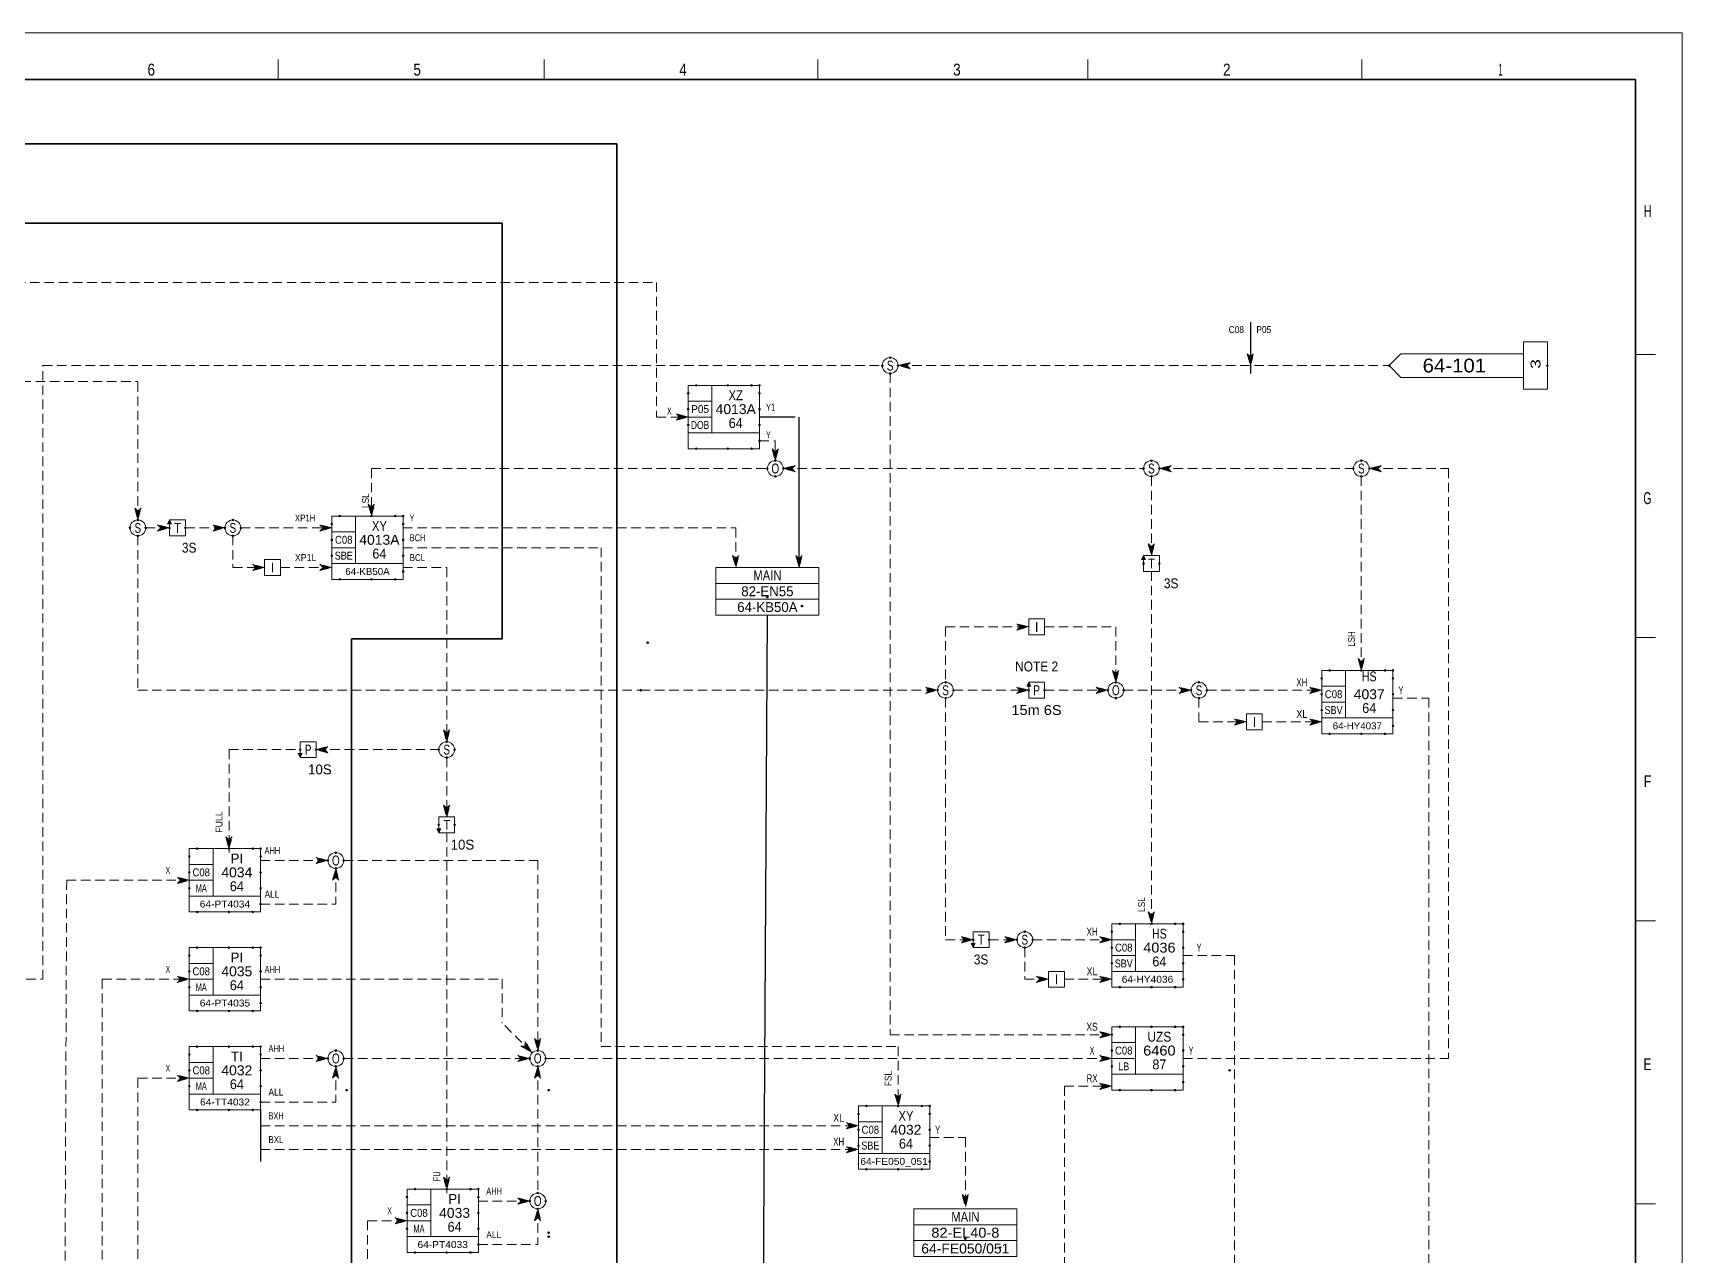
# Model space of a CAD drawing. Header units: millimetres. Extents: x 0 to 841, y 0 to 594.
# Drawn here: x 424.5 to 841, y 285.4 to 594 of the extents above; entities that cross this region are included whole.
import ezdxf
from ezdxf.enums import TextEntityAlignment as Align

# ---------------------------------------------------------------- set-up
doc = ezdxf.new("R2010")
doc.units = ezdxf.units.MM
doc.header["$LTSCALE"] = 0.8
doc.header["$PDMODE"] = 32
doc.header["$PDSIZE"] = 0.4
doc.linetypes.add('MEDIUM_DASHED', pattern=[4.5, 3, -1.5])
for name, color, linetype, lineweight in [('1', 7, 'Continuous', 13), ('12', 7, 'Continuous', 13), ('18', 7, 'Continuous', 40), ('40', 7, 'Continuous', 35), ('46', 7, 'MEDIUM_DASHED', 13), ('48', 7, 'Continuous', 13), ('49', 7, 'Continuous', 13), ('50', 7, 'Continuous', 13), ('9', 7, 'Continuous', 13)]:
    doc.layers.add(name, color=color, linetype=linetype, lineweight=lineweight)
doc.layers.add('16', color=7, linetype='Continuous')
doc.layers.add('45', color=7, linetype='Continuous')

msp = doc.modelspace()

# ---------------------------------------------------------------- linework, layer by layer
at = {"layer": '1'}
for p, q in [((486.4551, 587.2614), (486.4551, 582.2276)), ((553.6134, 587.2614), (553.6134, 582.2276)), ((622.7764, 587.2614), (622.7764, 582.2276)), ((690.937, 587.2614), (690.937, 582.2276)), ((760.1, 587.2614), (760.1, 582.2276)), ((834.2748, 512.7606), (829.263, 512.7606)), ((834.2748, 441.2795), (829.263, 441.2795)), ((834.2748, 369.7992), (829.263, 369.7992)), ((834.2748, 298.3181), (829.263, 298.3181))]:
    msp.add_line(p, q, dxfattribs=at)
at = {"layer": '1', "lineweight": 25}
for p, q in [((732, 521), (732, 508)), ((482, 322), (482, 309))]:
    msp.add_line(p, q, dxfattribs=at)
at = {"layer": '1', "lineweight": 35}
msp.add_lwpolyline([(829.263, 112.0142), (829.263, 582.2276), (10.3331, 582.2276), (10.3331, 10.3819)], dxfattribs=at)
at = {"layer": '12'}
for p, q in [((597, 455), (623, 455)), ((597, 451), (623, 451)), ((647, 293), (673, 293)), ((647, 289), (673, 289))]:
    msp.add_line(p, q, dxfattribs=at)
for points in [[(0, 594), (841, 594), (841, 0), (0, 0)], [(597, 447), (623, 447), (623, 459), (597, 459)], [(647, 285), (673, 285), (673, 297), (647, 297)]]:
    msp.add_lwpolyline(points, close=True, dxfattribs=at)
at = {"layer": '16'}
for p in [(610, 451.4992), (618.7496, 449.2496), (579.7504, 440), (726.7504, 332), (503.7504, 327), (554.7504, 327), (554.7504, 291), (554.7504, 290), (660, 289.4992), (668.7496, 287.2496)]:
    msp.add_point(p, dxfattribs=at)
at = {"layer": '18', "lineweight": 25}
for p, q in [((617, 497), (608, 497)), ((618, 459), (618, 497)), ((609, 275), (610, 447))]:
    msp.add_line(p, q, dxfattribs=at)
at = {"layer": '40'}
for p, q in [((572, 566), (54, 566)), ((572, 566), (572, 270)), ((543, 546), (54, 546)), ((543, 546), (543, 441)), ((505, 441), (505, 232.237)), ((543, 441), (505, 441))]:
    msp.add_line(p, q, dxfattribs=at)
at = {"layer": '46'}
for p, q in [((269, 531), (582, 531)), ((582, 531), (582, 497)), ((427, 510), (639, 510)), ((427, 355), (427, 510)), ((643, 510), (767, 510)), ((130, 506), (451, 506)), ((451, 471), (451, 506)), ((641, 508), (641, 341)), ((582, 497), (590, 497)), ((510, 484), (510, 472)), ((510, 484), (610, 484)), ((614, 484), (705, 484)), ((709, 484), (758, 484)), ((762, 484), (782.0236, 484)), ((782.0236, 484), (782.0236, 335)), ((707, 482), (707, 462)), ((760, 482), (760, 433)), ((451, 467), (451, 428)), ((453, 469), (459, 469)), ((463, 469), (472, 469)), ((477, 469), (500, 469)), ((518, 469), (602, 469)), ((518, 464), (568.0236, 464)), ((568.0236, 464), (568.0236, 338)), ((487, 459), (499, 459)), ((707, 458), (707, 370)), ((655, 444), (655, 430)), ((655, 444), (676, 444)), ((680, 444), (698, 444)), ((698, 444), (698, 430)), ((451, 428), (578, 428)), ((578, 428), (653, 428)), ((657, 428), (676, 428)), ((680, 428), (695, 428)), ((700, 428), (717, 428)), ((719, 426), (719, 420)), ((721, 428), (750, 428)), ((768, 426), (777.0236, 426)), ((777.0236, 426), (777.0236, 205)), ((719, 420), (731, 420)), ((735, 420), (750, 420)), ((474, 413), (492, 413)), ((474.0236, 413), (474.0236, 387)), ((496, 413), (527, 413)), ((529.0236, 411), (529.0236, 396)), ((529.0236, 392), (529.0236, 301)), ((503, 385), (552.0236, 385)), ((552.0236, 385), (552.0236, 337)), ((433.0236, 380), (432.0236, 144)), ((433.0236, 380), (465, 380)), ((501.0236, 383), (501.0236, 374)), ((482, 374), (501, 374)), ((666, 365), (672, 365)), ((675.0236, 363), (675.0236, 355)), ((677, 365), (698, 365)), ((715, 361), (728, 361)), ((728, 361), (728, 267)), ((322, 355), (427, 355)), ((442.0236, 355), (463, 355)), ((442.0236, 355), (442.0236, 236)), ((482, 355), (543.0236, 355)), ((543.0236, 355), (543.0236, 343.9764)), ((675, 355), (681, 355)), ((550.5, 336.5), (543.0236, 343.9764)), ((568.0236, 338), (643.0236, 338)), ((641, 341), (696, 341)), ((643.0236, 338), (643.0236, 323)), ((482, 335), (499, 335)), ((503, 335), (550, 335)), ((554, 335), (697, 335)), ((715, 335), (782.0236, 335)), ((451.0236, 330), (463, 330)), ((451.0236, 330), (451.0236, 241)), ((501.0236, 333), (501.0236, 324)), ((552.0236, 333), (552.0236, 301)), ((685.0236, 328), (685.0236, 168.4811)), ((482, 324), (501, 324)), ((482, 318), (633, 318)), ((651, 315), (660, 315)), ((660, 315), (660, 298)), ((482, 312), (633, 312)), ((537, 299), (550, 299)), ((552.0236, 297), (552.0236, 288)), ((509.0236, 294), (518, 294)), ((509.0236, 294), (509.0236, 255)), ((537, 288), (552.0236, 288))]:
    msp.add_line(p, q, dxfattribs=at)
for points in [[(732, 510), (732.8, 513), (732, 512.2), (731.2, 513)], [(732, 510.4), (732.6, 512.6), (732, 512), (731.4, 512.6)], [(643.0236, 510), (646.0236, 510.8), (645.2236, 510), (646.0236, 509.2)], [(643.4236, 510), (645.6236, 510.6), (645.0236, 510), (645.6236, 509.4)], [(643.8236, 510), (645.2236, 510.4), (644.8236, 510), (645.2236, 509.6)], [(644.2236, 510), (644.8236, 510.2), (644.6236, 510), (644.8236, 509.8)], [(732, 510.8), (732.4, 512.2), (732, 511.8), (731.6, 512.2)], [(732, 511.2), (732.2, 511.8), (732, 511.6), (731.8, 511.8)], [(590, 497), (587, 497.8), (587.8, 497), (587, 496.2)], [(589.6, 497), (587.4, 497.6), (588, 497), (587.4, 496.4)], [(589.2, 497), (587.8, 497.4), (588.2, 497), (587.8, 496.6)], [(588.8, 497), (588.2, 497.2), (588.4, 497), (588.2, 496.8)], [(612, 486), (612.8, 489), (612, 488.2), (611.2, 489)], [(612, 486.4), (612.6, 488.6), (612, 488), (611.4, 488.6)], [(612, 486.8), (612.4, 488.2), (612, 487.8), (611.6, 488.2)], [(612, 487.2), (612.2, 487.8), (612, 487.6), (611.8, 487.8)], [(614, 484), (617, 484.8), (616.2, 484), (617, 483.2)], [(614.4, 484), (616.6, 484.6), (616, 484), (616.6, 483.4)], [(614.8, 484), (616.2, 484.4), (615.8, 484), (616.2, 483.6)], [(615.2, 484), (615.8, 484.2), (615.6, 484), (615.8, 483.8)], [(709, 484), (712, 484.8), (711.2, 484), (712, 483.2)], [(709.4, 484), (711.6, 484.6), (711, 484), (711.6, 483.4)], [(709.8, 484), (711.2, 484.4), (710.8, 484), (711.2, 483.6)], [(710.2, 484), (710.8, 484.2), (710.6, 484), (710.8, 483.8)], [(762, 484), (765, 484.8), (764.2, 484), (765, 483.2)], [(762.4, 484), (764.6, 484.6), (764, 484), (764.6, 483.4)], [(762.8, 484), (764.2, 484.4), (763.8, 484), (764.2, 483.6)], [(763.2, 484), (763.8, 484.2), (763.6, 484), (763.8, 483.8)], [(510, 472), (510.8, 475), (510, 474.2), (509.2, 475)], [(451, 471), (451.8, 474), (451, 473.2), (450.2, 474)], [(451, 471.4), (451.6, 473.6), (451, 473), (450.4, 473.6)], [(451, 471.8), (451.4, 473.2), (451, 472.8), (450.6, 473.2)], [(451, 472.2), (451.2, 472.8), (451, 472.6), (450.8, 472.8)], [(510, 472.4), (510.6, 474.6), (510, 474), (509.4, 474.6)], [(510, 472.8), (510.4, 474.2), (510, 473.8), (509.6, 474.2)], [(510, 473.2), (510.2, 473.8), (510, 473.6), (509.8, 473.8)], [(459, 469), (456, 469.8), (456.8, 469), (456, 468.2)], [(458.6, 469), (456.4, 469.6), (457, 469), (456.4, 468.4)], [(458.2, 469), (456.8, 469.4), (457.2, 469), (456.8, 468.6)], [(457.8, 469), (457.2, 469.2), (457.4, 469), (457.2, 468.8)], [(473, 469), (470, 469.8), (470.8, 469), (470, 468.2)], [(472.6, 469), (470.4, 469.6), (471, 469), (470.4, 468.4)], [(472.2, 469), (470.8, 469.4), (471.2, 469), (470.8, 468.6)], [(471.8, 469), (471.2, 469.2), (471.4, 469), (471.2, 468.8)], [(500, 469), (497, 469.8), (497.8, 469), (497, 468.2)], [(499.6, 469), (497.4, 469.6), (498, 469), (497.4, 468.4)], [(499.2, 469), (497.8, 469.4), (498.2, 469), (497.8, 468.6)], [(498.8, 469), (498.2, 469.2), (498.4, 469), (498.2, 468.8)], [(707, 462), (707.8, 465), (707, 464.2), (706.2, 465)], [(707, 462.4), (707.6, 464.6), (707, 464), (706.4, 464.6)], [(707, 462.8), (707.4, 464.2), (707, 463.8), (706.6, 464.2)], [(707, 463.2), (707.2, 463.8), (707, 463.6), (706.8, 463.8)], [(483, 459), (480, 459.8), (480.8, 459), (480, 458.2)], [(482.6, 459), (480.4, 459.6), (481, 459), (480.4, 458.4)], [(482.2, 459), (480.8, 459.4), (481.2, 459), (480.8, 458.6)], [(481.8, 459), (481.2, 459.2), (481.4, 459), (481.2, 458.8)], [(500, 459), (497, 459.8), (497.8, 459), (497, 458.2)], [(499.6, 459), (497.4, 459.6), (498, 459), (497.4, 458.4)], [(499.2, 459), (497.8, 459.4), (498.2, 459), (497.8, 458.6)], [(498.8, 459), (498.2, 459.2), (498.4, 459), (498.2, 458.8)], [(602, 459.4), (602.6, 461.6), (602, 461), (601.4, 461.6)], [(602, 459.8), (602.4, 461.2), (602, 460.8), (601.6, 461.2)], [(602, 460.2), (602.2, 460.8), (602, 460.6), (601.8, 460.8)], [(618, 459), (618.8, 462), (618, 461.2), (617.2, 462)], [(618, 459.4), (618.6, 461.6), (618, 461), (617.4, 461.6)], [(618, 459.8), (618.4, 461.2), (618, 460.8), (617.6, 461.2)], [(618, 460.2), (618.2, 460.8), (618, 460.6), (617.8, 460.8)], [(676, 444), (673, 444.8), (673.8, 444), (673, 443.2)], [(675.6, 444), (673.4, 444.6), (674, 444), (673.4, 443.4)], [(675.2, 444), (673.8, 444.4), (674.2, 444), (673.8, 443.6)], [(674.8, 444), (674.2, 444.2), (674.4, 444), (674.2, 443.8)], [(760, 433), (760.8, 436), (760, 435.2), (759.2, 436)], [(760, 433.4), (760.6, 435.6), (760, 435), (759.4, 435.6)], [(760, 433.8), (760.4, 435.2), (760, 434.8), (759.6, 435.2)], [(760, 434.2), (760.2, 434.8), (760, 434.6), (759.8, 434.8)], [(698, 430), (698.8, 433), (698, 432.2), (697.2, 433)], [(698, 430.4), (698.6, 432.6), (698, 432), (697.4, 432.6)], [(698, 430.8), (698.4, 432.2), (698, 431.8), (697.6, 432.2)], [(698, 431.2), (698.2, 431.8), (698, 431.6), (697.8, 431.8)], [(652.9764, 428), (649.9764, 428.8), (650.7764, 428), (649.9764, 427.2)], [(652.5764, 428), (650.3764, 428.6), (650.9764, 428), (650.3764, 427.4)], [(652.1764, 428), (650.7764, 428.4), (651.1764, 428), (650.7764, 427.6)], [(651.7764, 428), (651.1764, 428.2), (651.3764, 428), (651.1764, 427.8)], [(676, 428), (673, 428.8), (673.8, 428), (673, 427.2)], [(675.6, 428), (673.4, 428.6), (674, 428), (673.4, 427.4)], [(675.2, 428), (673.8, 428.4), (674.2, 428), (673.8, 427.6)], [(674.8, 428), (674.2, 428.2), (674.4, 428), (674.2, 427.8)], [(696, 428), (693, 428.8), (693.8, 428), (693, 427.2)], [(695.6, 428), (693.4, 428.6), (694, 428), (693.4, 427.4)], [(695.2, 428), (693.8, 428.4), (694.2, 428), (693.8, 427.6)], [(694.8, 428), (694.2, 428.2), (694.4, 428), (694.2, 427.8)], [(717, 428), (714, 428.8), (714.8, 428), (714, 427.2)], [(716.6, 428), (714.4, 428.6), (715, 428), (714.4, 427.4)], [(716.2, 428), (714.8, 428.4), (715.2, 428), (714.8, 427.6)], [(715.8, 428), (715.2, 428.2), (715.4, 428), (715.2, 427.8)], [(750, 428), (747, 428.8), (747.8, 428), (747, 427.2)], [(749.6, 428), (747.4, 428.6), (748, 428), (747.4, 427.4)], [(749.2, 428), (747.8, 428.4), (748.2, 428), (747.8, 427.6)], [(748.8, 428), (748.2, 428.2), (748.4, 428), (748.2, 427.8)], [(731, 420), (728, 420.8), (728.8, 420), (728, 419.2)], [(750, 420), (747, 420.8), (747.8, 420), (747, 419.2)], [(529, 415), (529.8, 418), (529, 417.2), (528.2, 418)], [(529, 415.4), (529.6, 417.6), (529, 417), (528.4, 417.6)], [(529, 415.8), (529.4, 417.2), (529, 416.8), (528.6, 417.2)], [(529, 416.2), (529.2, 416.8), (529, 416.6), (528.8, 416.8)], [(730.6, 420), (728.4, 420.6), (729, 420), (728.4, 419.4)], [(730.2, 420), (728.8, 420.4), (729.2, 420), (728.8, 419.6)], [(729.8, 420), (729.2, 420.2), (729.4, 420), (729.2, 419.8)], [(749.6, 420), (747.4, 420.6), (748, 420), (747.4, 419.4)], [(749.2, 420), (747.8, 420.4), (748.2, 420), (747.8, 419.6)], [(748.8, 420), (748.2, 420.2), (748.4, 420), (748.2, 419.8)], [(496, 413), (499, 413.8), (498.2, 413), (499, 412.2)], [(496.4, 413), (498.6, 413.6), (498, 413), (498.6, 412.4)], [(496.8, 413), (498.2, 413.4), (497.8, 413), (498.2, 412.6)], [(497.2, 413), (497.8, 413.2), (497.6, 413), (497.8, 412.8)], [(529, 396), (529.8, 399), (529, 398.2), (528.2, 399)], [(529, 396.4), (529.6, 398.6), (529, 398), (528.4, 398.6)], [(529, 396.8), (529.4, 398.2), (529, 397.8), (528.6, 398.2)], [(529, 397.2), (529.2, 397.8), (529, 397.6), (528.8, 397.8)], [(474, 388), (474.8, 391), (474, 390.2), (473.2, 391)], [(474, 388.4), (474.6, 390.6), (474, 390), (473.4, 390.6)], [(474, 388.8), (474.4, 390.2), (474, 389.8), (473.6, 390.2)], [(474, 389.2), (474.2, 389.8), (474, 389.6), (473.8, 389.8)], [(498.6, 385), (496.4, 385.6), (497, 385), (496.4, 384.4)], [(498.2, 385), (496.8, 385.4), (497.2, 385), (496.8, 384.6)], [(497.8, 385), (497.2, 385.2), (497.4, 385), (497.2, 384.8)], [(464, 380), (461, 380.8), (461.8, 380), (461, 379.2)], [(463.6, 380), (461.4, 380.6), (462, 380), (461.4, 379.4)], [(463.2, 380), (461.8, 380.4), (462.2, 380), (461.8, 379.6)], [(462.8, 380), (462.2, 380.2), (462.4, 380), (462.2, 379.8)], [(501, 383), (501.8, 380), (501, 380.8), (500.2, 380)], [(501, 382.6), (501.6, 380.4), (501, 381), (500.4, 380.4)], [(501, 382.2), (501.4, 380.8), (501, 381.2), (500.6, 380.8)], [(501, 381.8), (501.2, 381.2), (501, 381.4), (500.8, 381.2)], [(707, 369), (707.8, 372), (707, 371.2), (706.2, 372)], [(707, 369.4), (707.6, 371.6), (707, 371), (706.4, 371.6)], [(707, 369.8), (707.4, 371.2), (707, 370.8), (706.6, 371.2)], [(707, 370.2), (707.2, 370.8), (707, 370.6), (706.8, 370.8)], [(662, 365), (659, 365.8), (659.8, 365), (659, 364.2)], [(661.6, 365), (659.4, 365.6), (660, 365), (659.4, 364.4)], [(661.2, 365), (659.8, 365.4), (660.2, 365), (659.8, 364.6)], [(660.8, 365), (660.2, 365.2), (660.4, 365), (660.2, 364.8)], [(673, 365), (670, 365.8), (670.8, 365), (670, 364.2)], [(672.6, 365), (670.4, 365.6), (671, 365), (670.4, 364.4)], [(672.2, 365), (670.8, 365.4), (671.2, 365), (670.8, 364.6)], [(671.8, 365), (671.2, 365.2), (671.4, 365), (671.2, 364.8)], [(697, 365), (694, 365.8), (694.8, 365), (694, 364.2)], [(696.6, 365), (694.4, 365.6), (695, 365), (694.4, 364.4)], [(696.2, 365), (694.8, 365.4), (695.2, 365), (694.8, 364.6)], [(695.8, 365), (695.2, 365.2), (695.4, 365), (695.2, 364.8)], [(464, 355), (461, 355.8), (461.8, 355), (461, 354.2)], [(463.6, 355), (461.4, 355.6), (462, 355), (461.4, 354.4)], [(463.2, 355), (461.8, 355.4), (462.2, 355), (461.8, 354.6)], [(462.8, 355), (462.2, 355.2), (462.4, 355), (462.2, 354.8)], [(681, 355), (678, 355.8), (678.8, 355), (678, 354.2)], [(680.6, 355), (678.4, 355.6), (679, 355), (678.4, 354.4)], [(680.2, 355), (678.8, 355.4), (679.2, 355), (678.8, 354.6)], [(679.8, 355), (679.2, 355.2), (679.4, 355), (679.2, 354.8)], [(696.6, 355), (694.4, 355.6), (695, 355), (694.4, 354.4)], [(696.2, 355), (694.8, 355.4), (695.2, 355), (694.8, 354.6)], [(695.8, 355), (695.2, 355.2), (695.4, 355), (695.2, 354.8)], [(697, 341), (694, 341.8), (694.8, 341), (694, 340.2)], [(696.6, 341), (694.4, 341.6), (695, 341), (694.4, 340.4)], [(550.4142, 336.5858), (548.8583, 339.2724), (548.8583, 338.1417), (547.7276, 338.1417)], [(550.1315, 336.8685), (549, 338.8488), (549, 338), (548.1512, 338)], [(549.8488, 337.1512), (549.1417, 338.4244), (549.1417, 337.8583), (548.5756, 337.8583)], [(549.5654, 337.4346), (549.2827, 338), (549.2827, 337.7173), (549, 337.7173)], [(552, 337), (552.8, 340), (552, 339.2), (551.2, 340)], [(552, 337.4), (552.6, 339.6), (552, 339), (551.4, 339.6)], [(552, 337.8), (552.4, 339.2), (552, 338.8), (551.6, 339.2)], [(552, 338.2), (552.2, 338.8), (552, 338.6), (551.8, 338.8)], [(696.2, 341), (694.8, 341.4), (695.2, 341), (694.8, 340.6)], [(695.8, 341), (695.2, 341.2), (695.4, 341), (695.2, 340.8)], [(499, 335), (496, 335.8), (496.8, 335), (496, 334.2)], [(498.6, 335), (496.4, 335.6), (497, 335), (496.4, 334.4)], [(498.2, 335), (496.8, 335.4), (497.2, 335), (496.8, 334.6)], [(497.8, 335), (497.2, 335.2), (497.4, 335), (497.2, 334.8)], [(550, 335), (547, 335.8), (547.8, 335), (547, 334.2)], [(549.6, 335), (547.4, 335.6), (548, 335), (547.4, 334.4)], [(549.2, 335), (547.8, 335.4), (548.2, 335), (547.8, 334.6)], [(548.8, 335), (548.2, 335.2), (548.4, 335), (548.2, 334.8)], [(697, 335), (694, 335.8), (694.8, 335), (694, 334.2)], [(696.6, 335), (694.4, 335.6), (695, 335), (694.4, 334.4)], [(696.2, 335), (694.8, 335.4), (695.2, 335), (694.8, 334.6)], [(695.8, 335), (695.2, 335.2), (695.4, 335), (695.2, 334.8)], [(464, 330), (461, 330.8), (461.8, 330), (461, 329.2)], [(463.6, 330), (461.4, 330.6), (462, 330), (461.4, 329.4)], [(463.2, 330), (461.8, 330.4), (462.2, 330), (461.8, 329.6)], [(462.8, 330), (462.2, 330.2), (462.4, 330), (462.2, 329.8)], [(501, 333), (501.8, 330), (501, 330.8), (500.2, 330)], [(501, 332.6), (501.6, 330.4), (501, 331), (500.4, 330.4)], [(501, 332.2), (501.4, 330.8), (501, 331.2), (500.6, 330.8)], [(501, 331.8), (501.2, 331.2), (501, 331.4), (500.8, 331.2)], [(552, 333), (552.8, 330), (552, 330.8), (551.2, 330)], [(552, 332.6), (552.6, 330.4), (552, 331), (551.4, 330.4)], [(552, 332.2), (552.4, 330.8), (552, 331.2), (551.6, 330.8)], [(552, 331.8), (552.2, 331.2), (552, 331.4), (551.8, 331.2)], [(643, 323), (643.8, 326), (643, 325.2), (642.2, 326)], [(643, 323.4), (643.6, 325.6), (643, 325), (642.4, 325.6)], [(643, 323.8), (643.4, 325.2), (643, 324.8), (642.6, 325.2)], [(696.6, 328), (694.4, 328.6), (695, 328), (694.4, 327.4)], [(696.2, 328), (694.8, 328.4), (695.2, 328), (694.8, 327.6)], [(695.8, 328), (695.2, 328.2), (695.4, 328), (695.2, 327.8)], [(643, 324.2), (643.2, 324.8), (643, 324.6), (642.8, 324.8)], [(633, 318), (630, 318.8), (630.8, 318), (630, 317.2)], [(632.6, 318), (630.4, 318.6), (631, 318), (630.4, 317.4)], [(632.2, 318), (630.8, 318.4), (631.2, 318), (630.8, 317.6)], [(631.8, 318), (631.2, 318.2), (631.4, 318), (631.2, 317.8)], [(633, 312), (630, 312.8), (630.8, 312), (630, 311.2)], [(632.6, 312), (630.4, 312.6), (631, 312), (630.4, 311.4)], [(632.2, 312), (630.8, 312.4), (631.2, 312), (630.8, 311.6)], [(631.8, 312), (631.2, 312.2), (631.4, 312), (631.2, 311.8)], [(529, 302), (529.8, 305), (529, 304.2), (528.2, 305)], [(529, 302.4), (529.6, 304.6), (529, 304), (528.4, 304.6)], [(529, 302.8), (529.4, 304.2), (529, 303.8), (528.6, 304.2)], [(529, 303.2), (529.2, 303.8), (529, 303.6), (528.8, 303.8)], [(660, 297.6), (660.8, 300.6), (660, 299.8), (659.2, 300.6)], [(660, 298), (660.6, 300.2), (660, 299.6), (659.4, 300.2)], [(550, 299), (547, 299.8), (547.8, 299), (547, 298.2)], [(549.6, 299), (547.4, 299.6), (548, 299), (547.4, 298.4)], [(549.2, 299), (547.8, 299.4), (548.2, 299), (547.8, 298.6)], [(548.8, 299), (548.2, 299.2), (548.4, 299), (548.2, 298.8)], [(552, 297), (552.8, 294), (552, 294.8), (551.2, 294)], [(552, 296.6), (552.6, 294.4), (552, 295), (551.4, 294.4)], [(552, 296.2), (552.4, 294.8), (552, 295.2), (551.6, 294.8)], [(552, 295.8), (552.2, 295.2), (552, 295.4), (551.8, 295.2)], [(660, 298.4), (660.4, 299.8), (660, 299.4), (659.6, 299.8)], [(660, 298.8), (660.2, 299.4), (660, 299.2), (659.8, 299.4)], [(519, 294), (516, 294.8), (516.8, 294), (516, 293.2)], [(518.6, 294), (516.4, 294.6), (517, 294), (516.4, 293.4)], [(518.2, 294), (516.8, 294.4), (517.2, 294), (516.8, 293.6)], [(517.8, 294), (517.2, 294.2), (517.4, 294), (517.2, 293.8)]]:
    msp.add_lwpolyline(points, close=True, dxfattribs=at)
for points in [[(608, 491), (612, 491), (612, 486)], [(475.0236, 467), (475.0236, 459), (483, 459)], [(602, 469), (602, 459), (602.8, 462), (602, 461.2), (601.2, 462), (602, 459)], [(518, 459), (529.0236, 459), (529.0236, 415)], [(655, 426), (655, 365), (662, 365)], [(482, 385), (499, 385), (496, 385.8), (496.8, 385), (496, 384.2), (499, 385)], [(685, 355), (697, 355), (694, 355.8), (694.8, 355), (694, 354.2), (697, 355)], [(685, 328), (697, 328), (694, 328.8), (694.8, 328), (694, 327.2), (697, 328)]]:
    msp.add_lwpolyline(points, dxfattribs=at)
msp.add_point((578, 428), dxfattribs=at)
at = {"layer": '48'}
for p, q in [((596, 505), (596, 493)), ((590, 501), (596, 501)), ((590, 497), (596, 497)), ((506, 472), (506, 460)), ((500, 468), (506, 468)), ((500, 464), (506, 464)), ((750, 429), (756, 429)), ((756, 433), (756, 421)), ((750, 425), (756, 425)), ((470, 388), (470, 376)), ((464, 384), (470, 384)), ((464, 380), (470, 380)), ((703, 369), (703, 357)), ((470, 363), (470, 351)), ((697, 365), (703, 365)), ((464, 359), (470, 359)), ((697, 361), (703, 361)), ((464, 355), (470, 355)), ((703, 343), (703, 331)), ((470, 338), (470, 326)), ((697, 339), (703, 339)), ((464, 334), (470, 334)), ((697, 335), (703, 335)), ((464, 330), (470, 330)), ((639, 323), (639, 311)), ((633, 319), (639, 319)), ((633, 315), (639, 315)), ((525, 302), (525, 290)), ((519, 298), (525, 298)), ((519, 294), (525, 294))]:
    msp.add_line(p, q, dxfattribs=at)
for points in [[(590, 505), (608, 505), (608, 493), (590, 493)], [(459, 471), (458.5, 470), (459.5, 470)], [(459, 467), (463, 467), (463, 471), (459, 471)], [(500, 472), (518, 472), (518, 460), (500, 460)], [(483, 457), (487, 457), (487, 461), (483, 461)], [(705, 462), (704.5, 461), (705.5, 461)], [(705, 458), (709, 458), (709, 462), (705, 462)], [(676, 442), (680, 442), (680, 446), (676, 446)], [(676, 430), (675.5, 429), (676.5, 429)], [(676, 426), (680, 426), (680, 430), (676, 430)], [(750, 433), (768, 433), (768, 421), (750, 421)], [(731, 418), (735, 418), (735, 422), (731, 422)], [(492, 415), (496, 415), (496, 411), (492, 411)], [(492, 411), (491.5, 412), (492.5, 412)], [(527, 396), (531, 396), (531, 392), (527, 392)], [(527, 392), (526.5, 393), (527.5, 393)], [(464, 388), (482, 388), (482, 376), (464, 376)], [(662, 367), (666, 367), (666, 363), (662, 363)], [(697, 369), (715, 369), (715, 357), (697, 357)], [(464, 363), (482, 363), (482, 351), (464, 351)], [(662, 363), (661.5, 364), (662.5, 364)], [(681, 353), (685, 353), (685, 357), (681, 357)], [(697, 343), (715, 343), (715, 331), (697, 331)], [(464, 338), (482, 338), (482, 326), (464, 326)], [(633, 323), (651, 323), (651, 311), (633, 311)], [(519, 302), (537, 302), (537, 290), (519, 290)]]:
    msp.add_lwpolyline(points, close=True, dxfattribs=at)
for points in [[(590, 493), (590, 489), (608, 489), (608, 493)], [(458.6378, 470.1024), (459.0315, 470.7323), (459.3465, 470.1024), (458.7953, 470.1024), (459.0315, 470.4961), (459.189, 470.1811), (458.9528, 470.1811)], [(500, 460), (500, 456), (518, 456), (518, 460)], [(704.6378, 461.1024), (705.0315, 461.7323), (705.3465, 461.1024), (704.7953, 461.1024), (705.0315, 461.4961), (705.189, 461.1811), (704.9528, 461.1811)], [(675.6378, 429.1024), (676.0315, 429.7323), (676.3465, 429.1024), (675.7953, 429.1024), (676.0315, 429.4961), (676.189, 429.1811), (675.9528, 429.1811)], [(750, 421), (750, 417), (768, 417), (768, 421)], [(491.6378, 411.8976), (492.0315, 411.2677), (492.3465, 411.8976), (491.7953, 411.8976), (492.0315, 411.5039), (492.189, 411.8189), (491.9528, 411.8189)], [(526.6378, 392.8976), (527.0315, 392.2677), (527.3465, 392.8976), (526.7953, 392.8976), (527.0315, 392.5039), (527.189, 392.8189), (526.9528, 392.8189)], [(464, 376), (464, 372), (482, 372), (482, 376)], [(661.6378, 363.8976), (662.0315, 363.2677), (662.3465, 363.8976), (661.7953, 363.8976), (662.0315, 363.5039), (662.189, 363.8189), (661.9528, 363.8189)], [(697, 357), (697, 353), (715, 353), (715, 357)], [(464, 351), (464, 347), (482, 347), (482, 351)], [(697, 331), (697, 327), (715, 327), (715, 331)], [(464, 326), (464, 322), (482, 322), (482, 326)], [(633, 311), (633, 307), (651, 307), (651, 311)], [(519, 290), (519, 286), (537, 286), (537, 290)]]:
    msp.add_lwpolyline(points, dxfattribs=at)
for centre in [(641, 510), (612, 484), (707, 484), (760, 484), (451, 469), (475, 469), (655, 428), (698, 428), (719, 428), (529, 413), (501, 385), (675, 365), (501, 335), (552, 335), (552, 299)]:
    msp.add_circle(centre, 2, dxfattribs=at)
for p in [(639, 510), (641, 512), (641, 508), (643, 510), (592, 505), (600, 505), (606, 505), (608, 505), (590, 503), (608, 503), (590, 499), (608, 499), (590, 495), (608, 495), (592, 489), (600, 489), (606, 489), (608, 491), (610, 484), (612, 486), (614, 484), (705, 484), (707, 486), (709, 484), (758, 484), (760, 486), (762, 484), (612, 482), (707, 482), (760, 482), (451, 471), (475, 471), (502, 472), (510, 472), (516, 472), (518, 472), (449, 469), (451, 467), (453, 469), (459, 469), (463, 469), (473, 469), (475, 467), (477, 469), (500, 470), (518, 470), (500, 466), (518, 466), (500, 462), (518, 462), (518, 458), (705, 460), (709, 460), (502, 456), (510, 456), (516, 456), (752, 433), (760, 433), (766, 433), (768, 433), (655, 430), (698, 430), (719, 430), (750, 431), (768, 431), (653, 428), (655, 426), (657, 428), (676, 428), (680, 428), (696, 428), (698, 426), (700, 428), (717, 428), (719, 426), (721, 428), (750, 427), (768, 427), (750, 423), (768, 423), (752, 417), (760, 417), (766, 417), (768, 419), (492, 413), (496, 413), (527, 413), (529, 415), (531, 413), (529, 411), (527, 394), (531, 394), (466, 388), (474, 388), (480, 388), (482, 388), (464, 386), (482, 386), (499, 385), (501, 387), (501, 383), (503, 385), (464, 382), (482, 382), (464, 378), (482, 378), (466, 372), (474, 372), (480, 372), (482, 374), (675, 367), (697, 367), (699, 369), (707, 369), (713, 369), (715, 369), (715, 367), (466, 363), (474, 363), (480, 363), (482, 363), (662, 365), (666, 365), (673, 365), (675, 363), (677, 365), (697, 363), (715, 363), (464, 361), (482, 361), (697, 359), (715, 359), (464, 357), (482, 357), (715, 355), (464, 353), (482, 353), (699, 353), (707, 353), (713, 353), (466, 347), (474, 347), (480, 347), (482, 349), (699, 343), (707, 343), (713, 343), (715, 343), (466, 338), (474, 338), (480, 338), (482, 338), (697, 341), (715, 341), (464, 336), (482, 336), (499, 335), (501, 337), (501, 333), (503, 335), (550, 335), (552, 337), (552, 333), (554, 335), (697, 337), (697, 333), (715, 337), (715, 333), (464, 332), (482, 332), (715, 329), (464, 328), (482, 328), (699, 327), (707, 327), (713, 327), (466, 322), (474, 322), (480, 322), (482, 324), (633, 321), (635, 323), (643, 323), (649, 323), (651, 323), (651, 321), (633, 317), (651, 317), (633, 313), (651, 313), (651, 309), (635, 307), (643, 307), (649, 307), (519, 300), (521, 302), (529, 302), (535, 302), (537, 302), (537, 300), (552, 301), (519, 296), (537, 296), (550, 299), (552, 297), (554, 299), (519, 292), (537, 292), (537, 288), (521, 286), (529, 286), (535, 286)]:
    msp.add_point(p, dxfattribs=at)
at = {"layer": '49'}
for p, q in [((770, 513), (801, 513)), ((801, 516), (801, 504)), ((770, 507), (801, 507)), ((801, 504), (807, 504))]:
    msp.add_line(p, q, dxfattribs=at)
for points in [[(770, 507), (767, 510), (770, 513)], [(807, 504), (807, 516), (801, 516)]]:
    msp.add_lwpolyline(points, dxfattribs=at)
for p in [(767, 510), (807, 510)]:
    msp.add_point(p, dxfattribs=at)
at = {"layer": '9'}
msp.add_lwpolyline([(0, 0), (841, 0), (841, 594), (0, 594)], close=True, dxfattribs=at)

# ---------------------------------------------------------------- texts
at = {"layer": '1'}
for s, width, p in [('6', 0.85, (454.3846, 583.2346)), ('5', 0.85, (521.5429, 583.2346)), ('4', 0.85, (588.7012, 583.2346)), ('3', 0.85, (657.8642, 583.2346)), ('2', 0.85, (726.0248, 583.2346)), ('1', 0.4, (795.1799, 583.2346))]:
    msp.add_text(s, height=3.02, dxfattribs=dict(at, width=width)).set_placement(p, align=Align.CENTER)
for s, width, p in [('H', 0.65, (833.2701, 547.4945)), ('G', 0.65, (833.2701, 475.0071)), ('F', 0.8, (833.2701, 403.526)), ('E', 0.75, (833.2701, 332.0449))]:
    msp.add_text(s, height=3.02, dxfattribs=dict(at, width=width)).set_placement(p, align=Align.RIGHT)
at = {"layer": '12'}
for s, width, p in [('MAIN', 0.85, (610, 455.7496)), ('NOTE 2', 0.9, (678, 432.7496)), ('MAIN', 0.85, (660, 293.7496)), ('82-EL40-8', 1.1, (660, 289.7496)), ('64-FE050/051', 1.05, (659.9921, 285.7496))]:
    msp.add_text(s, height=2.5, dxfattribs=dict(at, width=width)).set_placement(p, align=Align.CENTER)
for s, p in [('82-EN55', (610, 451.7496)), ('64-KB50A', (609.9921, 447.7496))]:
    msp.add_text(s, height=2.5, dxfattribs=at).set_placement(p, align=Align.CENTER)
at = {"layer": '45'}
for s, width, p in [('C08', 0.9, (726.5, 518.2118)), ('P05', 0.9, (733.5, 518.2118)), ('Y1', 0.7, (609.6614, 498.626)), ('X', 0.6, (584.6614, 497.626)), ('Y', 0.6, (609.6614, 491.626)), ('XP1H', 0.85, (490.6614, 470.626)), ('Y', 0.6, (519.6614, 470.626)), ('BCH', 0.8, (519.6614, 465.626)), ('XP1L', 0.95, (490.6614, 460.626)), ('BCL', 0.85, (519.6614, 460.626)), ('AHH', 0.8, (483, 386.6252)), ('X', 0.6, (458, 381.6252)), ('ALL', 0.9, (483, 375.6252)), ('X', 0.6, (458, 356.6252)), ('AHH', 0.8, (483, 356.6252)), ('AHH', 0.8, (484, 336.6252)), ('X', 0.6, (458, 331.6252)), ('ALL', 0.9, (484, 325.6252)), ('BXH', 0.8, (484, 319.6252)), ('BXL', 0.85, (484, 313.6252)), ('AHH', 0.8, (539, 300.6252)), ('X', 0.6, (514, 295.6252)), ('ALL', 0.9, (539, 289.6252))]:
    msp.add_text(s, height=1.75, dxfattribs=dict(at, width=width)).set_placement(p)
for s, width, p in [('LSL', 0.9, (509.3748, 474)), ('LSH', 0.85, (758.3748, 439)), ('FULL', 0.95, (472.3748, 392)), ('LSL', 0.9, (705.3748, 372)), ('FSL', 0.9, (641.3748, 328)), ('FU', 0.8, (527.3748, 304))]:
    msp.add_text(s, height=1.75, rotation=90, dxfattribs=dict(at, width=width)).set_placement(p)
at = {"layer": '49', "width": 1.1}
msp.add_text('64-101', height=3.5, dxfattribs=at).set_placement((783.5, 508.2504), align=Align.CENTER)
at = {"layer": '49', "width": 1.3}
msp.add_text('3 ', height=2.5, rotation=90, dxfattribs=at).set_placement((805.2504, 511.0004), align=Align.CENTER)
at = {"layer": '50'}
for s, height, width, p in [('S', 2.5, 0.75, (641.0004, 508.7496)), ('P05', 2, 0.95, (593, 498)), ('4013A', 2.5, 1.05, (602, 497.7496)), ('XZ', 2.5, 0.85, (602, 501.2496)), ('DOB', 2, 0.8, (593.0004, 494)), ('64', 2.5, 0.95, (601.9996, 494.2496)), ('O', 2.5, 0.75, (612.0004, 482.7496)), ('S', 2.5, 0.75, (707.0004, 482.7496)), ('S', 2.5, 0.75, (760.0004, 482.7496)), ('XY', 2.5, 0.85, (511.9996, 468.2496)), ('S', 2.5, 0.75, (451.0004, 467.7496)), ('T', 2.5, 0.85, (461.0004, 467.7496)), ('S', 2.5, 0.75, (475.0004, 467.7496)), ('C08', 2, 0.9, (503, 465)), ('4013A', 2.5, 1.05, (512, 464.7496)), ('3S', 2.5, 0.9, (463.9673, 462.7504)), ('SBE', 2, 0.85, (502.9996, 461)), ('64', 2.5, 0.95, (511.9996, 461.2496)), ('I', 2.5, 0.9, (485, 457.7496)), ('64-KB50A', 1.75, 1.05, (508.9945, 457.1252)), ('T', 2.5, 0.85, (707.0004, 458.7496)), ('3S', 2.5, 0.9, (711.9673, 453.7504)), ('I', 2.5, 0.9, (678, 442.7496)), ('S', 2.5, 0.75, (655.0004, 426.7496)), ('P', 2.5, 0.75, (678.0004, 426.7496)), ('O', 2.5, 0.75, (698.0004, 426.7496)), ('S', 2.5, 0.75, (719.0004, 426.7496)), ('XH', 2, 0.75, (744.9996, 429)), ('HS', 2.5, 0.8, (761.9996, 430.2496)), ('Y', 2, 0.65, (769.9996, 427)), ('C08', 2, 0.9, (753, 426)), ('4037', 2.5, 1.05, (762, 425.7496)), ('15m 6S', 2.5, 1.1, (677.9681, 421.7504)), ('I', 2.5, 0.9, (733, 418.7496)), ('XL', 2, 0.85, (744.9996, 421)), ('SBV', 2, 0.85, (752.9996, 422)), ('64', 2.5, 0.95, (761.9996, 422.2496)), ('64-HY4037', 1.75, 1.05, (758.9945, 418.1252)), ('P', 2.5, 0.75, (494.0004, 411.7504)), ('S', 2.5, 0.75, (529.0004, 411.7496)), ('T', 2.5, 0.85, (529.0004, 392.7504)), ('4034', 2.5, 1.05, (476, 380.7496)), ('O', 2.5, 0.75, (501.0004, 383.7496)), ('C08', 2, 0.9, (467, 381)), ('64', 2.5, 0.95, (475.9996, 377.2496)), ('MA', 2, 0.7, (467, 377)), ('64-PT4034', 1.75, 1.1, (472.9945, 373.1252)), ('XH', 2, 0.75, (691.9996, 366)), ('HS', 2.5, 0.8, (708.9996, 365.2496)), ('T', 2.5, 0.85, (664.0004, 363.7504)), ('S', 2.5, 0.75, (675.0004, 363.7496)), ('C08', 2, 0.9, (700, 362)), ('4036', 2.5, 1.1, (708.9996, 361.7496)), ('Y', 2, 0.65, (718.9996, 362)), ('4035', 2.5, 1.05, (476, 355.7496)), ('3S', 2.5, 0.9, (663.9673, 358.7504)), ('SBV', 2, 0.85, (699.9996, 358)), ('64', 2.5, 0.95, (708.9996, 358.2496)), ('C08', 2, 0.9, (467, 356)), ('64', 2.5, 0.95, (475.9996, 352.2496)), ('I', 2.5, 0.9, (683, 353.7496)), ('XL', 2, 0.85, (691.9996, 356)), ('64-HY4036', 1.75, 1.1, (705.9945, 354.1252)), ('MA', 2, 0.7, (467, 352)), ('64-PT4035', 1.75, 1.1, (472.9945, 348.1252)), ('XS', 2, 0.8, (692, 342)), ('UZS', 2.5, 0.9, (709, 339.2496)), ('X', 2, 0.6, (692, 336)), ('C08', 2, 0.9, (700, 336)), ('6460', 2.5, 1.1, (709.0004, 335.7496)), ('Y', 2, 0.65, (716.9996, 336)), ('4032', 2.5, 1.05, (476, 330.7496)), ('O', 2.5, 0.75, (501.0004, 333.7496)), ('O', 2.5, 0.75, (552.0004, 333.7496)), ('LB', 2, 0.85, (700, 332)), ('87', 2.5, 0.95, (708.9996, 332.2496)), ('C08', 2, 0.9, (467, 331)), ('64', 2.5, 0.95, (475.9996, 327.2496)), ('RX', 2, 0.75, (692, 329)), ('MA', 2, 0.7, (467, 327)), ('64-TT4032', 1.75, 1.1, (472.9945, 323.1252)), ('XL', 2, 0.85, (627.9996, 319)), ('XY', 2.5, 0.85, (644.9996, 319.2496)), ('C08', 2, 0.9, (636, 316)), ('4032', 2.5, 1.05, (645, 315.7496)), ('Y', 2, 0.65, (652.9996, 316)), ('XH', 2, 0.75, (627.9996, 313)), ('SBE', 2, 0.85, (635.9996, 312)), ('64', 2.5, 0.95, (644.9996, 312.2496)), ('64-FE050_051', 1.75, 1.1, (641.9945, 308.1252)), ('O', 2.5, 0.75, (552.0004, 297.7496)), ('C08', 2, 0.9, (522, 295)), ('4033', 2.5, 1.05, (531, 294.7496)), ('MA', 2, 0.7, (522, 291)), ('64', 2.5, 0.95, (530.9996, 291.2496)), ('64-PT4033', 1.75, 1.1, (527.9945, 287.1252))]:
    msp.add_text(s, height=height, dxfattribs=dict(at, width=width)).set_placement(p, align=Align.CENTER)
for s, p in [('10S', (496.9677, 406.7504)), ('10S', (532.9677, 387.7504)), ('PI', (475.9996, 384.2496)), ('PI', (475.9996, 359.2496)), ('TI', (475.9996, 334.2496)), ('PI', (530.9996, 298.2496))]:
    msp.add_text(s, height=2.5, dxfattribs=at).set_placement(p, align=Align.CENTER)

doc.saveas('drawing.dxf')
